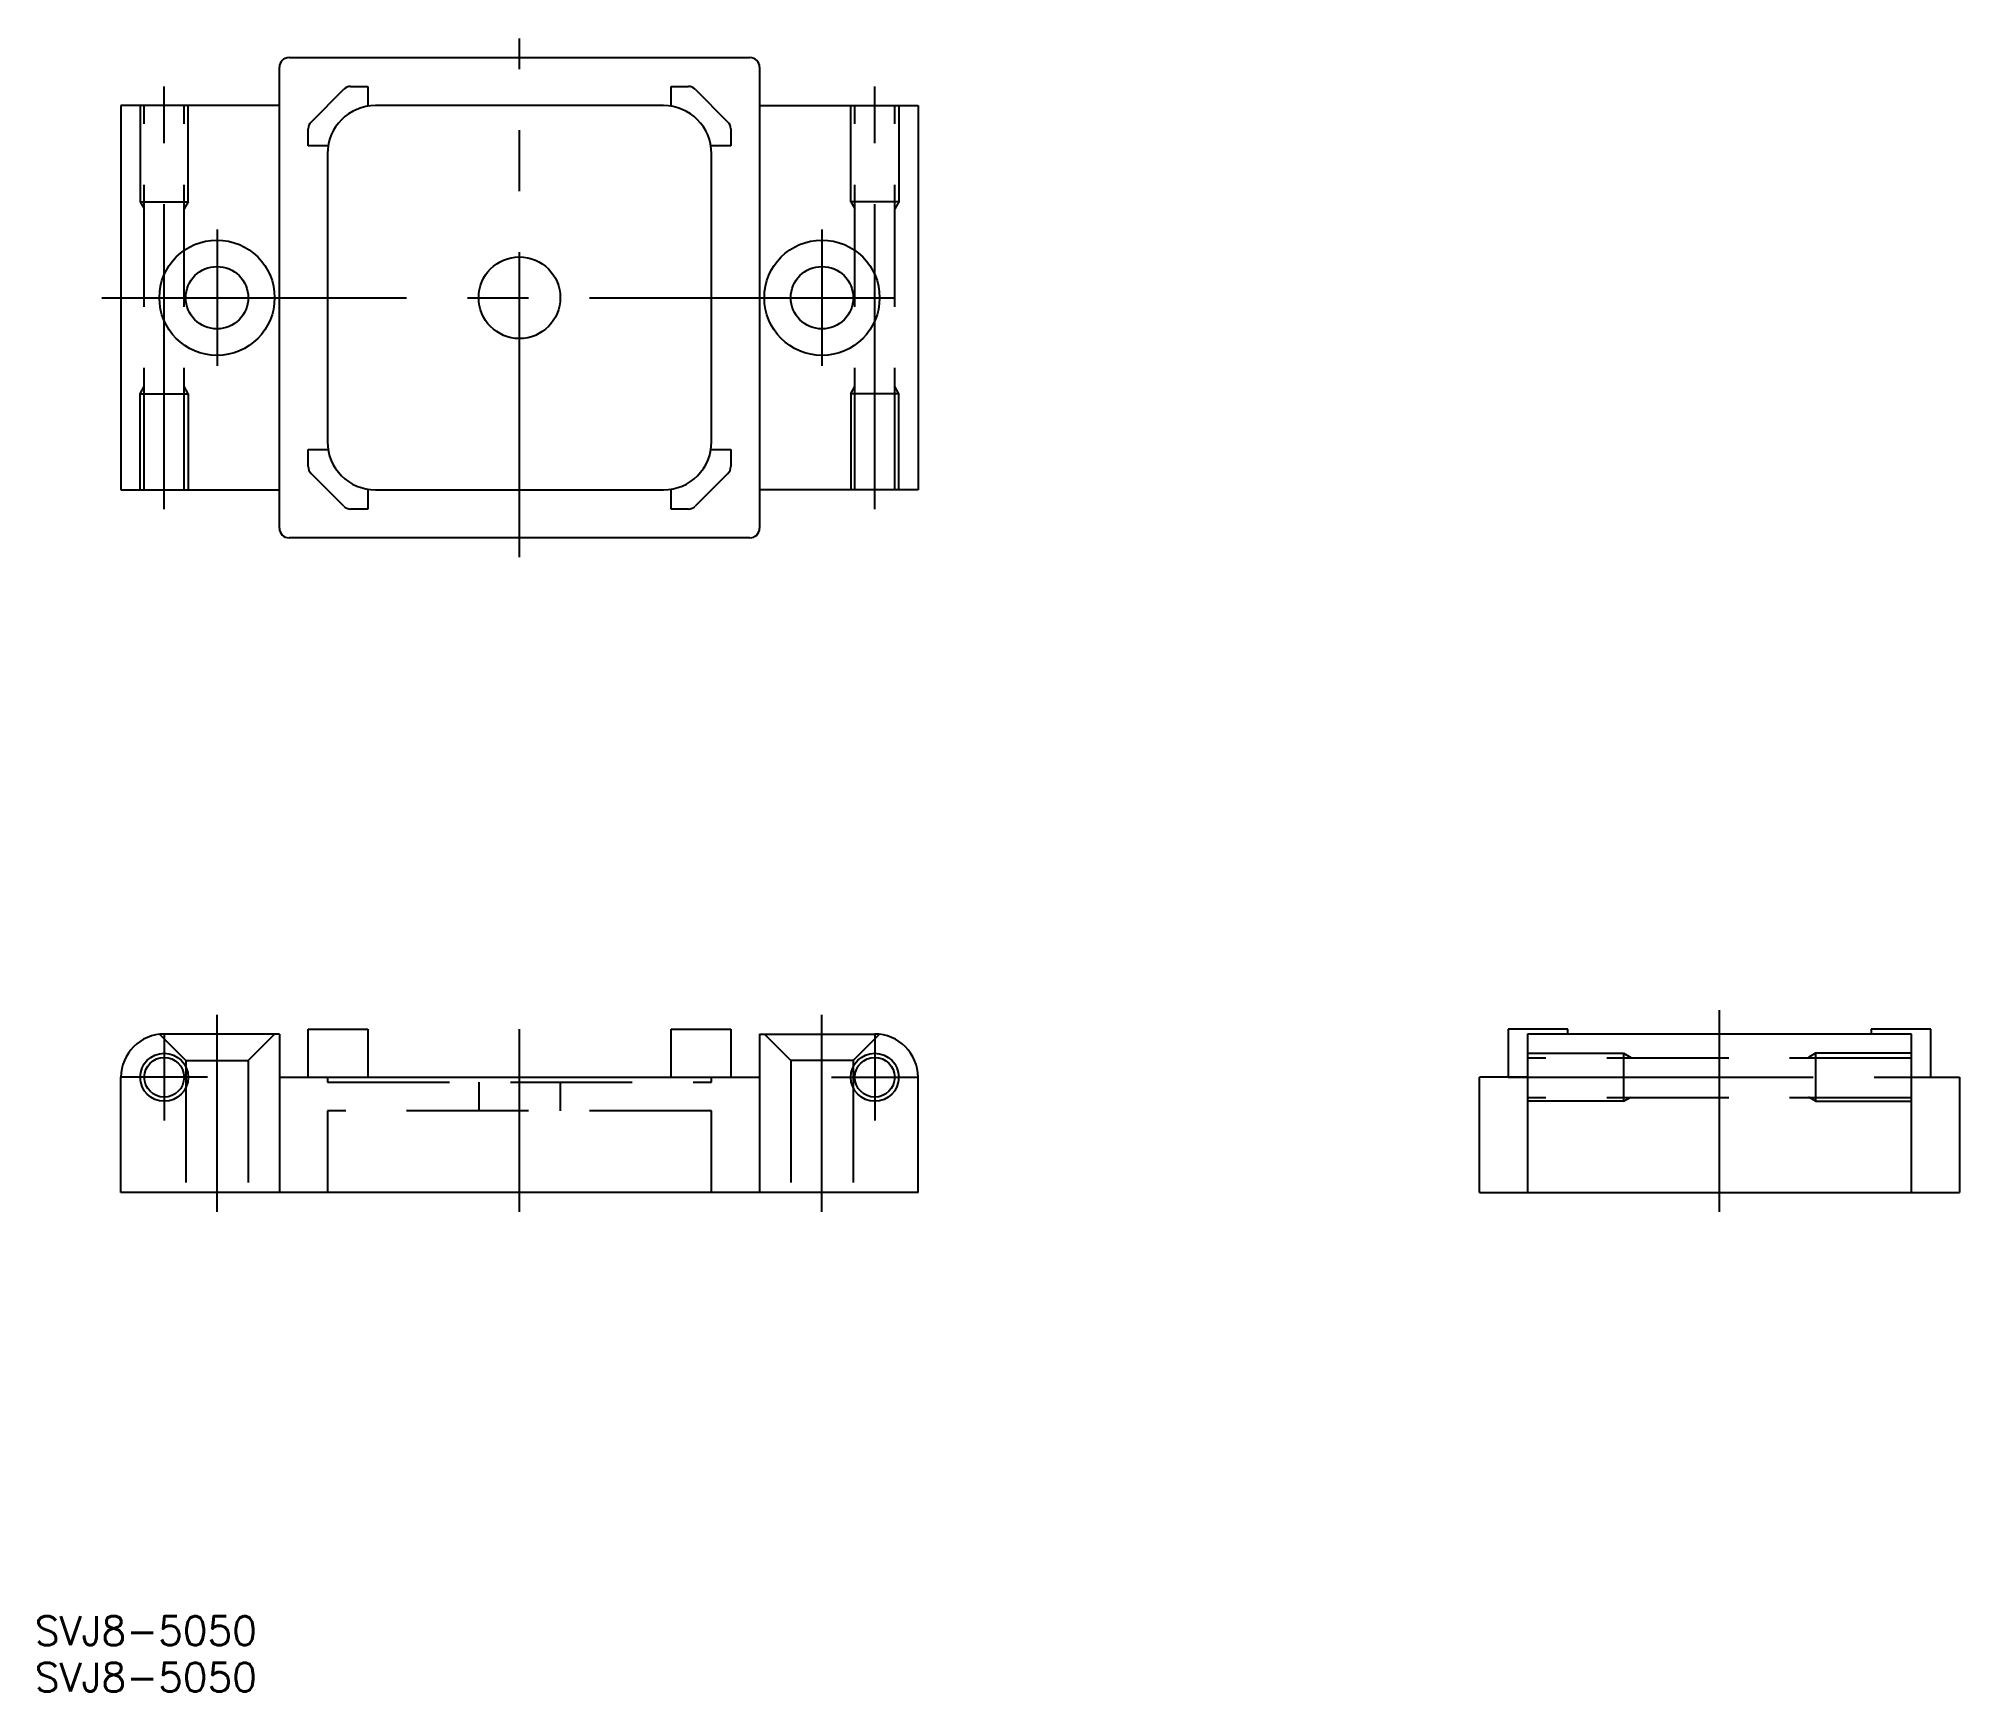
# Model space of a CAD drawing. Extents: x -50 to 150, y -145 to 27.
import ezdxf

# ---------------------------------------------------------------- set-up
doc = ezdxf.new("R2010")
doc.units = 0
doc.linetypes.add('CENTER', pattern=[50.8, 31.75, -6.35, 6.35, -6.35])
doc.linetypes.add('DASHED', pattern=[19.05, 12.7, -6.35])
doc.layers.get('0').update_dxf_attribs({"linetype": 'CONTINUOUS'})
doc.layers.add('CENTER', color=1, linetype='CENTER')
doc.styles.get("Standard").update_dxf_attribs({"font": 'txt.shx', "height": 3, "bigfont": 'bigfont.shx'})

# ---------------------------------------------------------------- blocks, each defined once
blk = doc.blocks.new('*U23')
at = {"color": 7, "linetype": 'CONTINUOUS'}
blk.add_text('SVJ8-5050', height=3, dxfattribs=at).set_placement((-50.48, -140.3))
blk = doc.blocks.new('*U24')
at = {"color": 7, "linetype": 'CONTINUOUS'}
blk.add_text('SVJ8-5050', height=3, dxfattribs=at).set_placement((-50.48, -145.13))

msp = doc.modelspace()

# ---------------------------------------------------------------- linework, layer by layer
at = {"color": 7, "linetype": 'CONTINUOUS'}
for p, q in [((-24, 25), (24, 25)), ((-25, -24), (-25, 24)), ((25, 24), (25, -24)), ((-21.71, 18.29), (-18.29, 21.71)), ((-17.59, 22), (-15.8, 22)), ((-15.8, 22), (-15.8, 19.94)), ((15.8, 19.94), (15.8, 22)), ((15.8, 22), (17.59, 22)), ((18.29, 21.71), (21.71, 18.29)), ((-25, 20), (-41.5, 20)), ((-41.5, 20), (-41.5, -20)), ((15, 20), (-15, 20)), ((25, 20), (41.5, 20)), ((41.5, 20), (41.5, -20)), ((-22, 15.8), (-22, 17.59)), ((22, 17.59), (22, 15.8)), ((-19.94, 15.8), (-22, 15.8)), ((-20, 15), (-20, -15)), ((22, 15.8), (19.94, 15.8)), ((20, -15), (20, 15)), ((-22, -17.59), (-22, -15.8)), ((-22, -15.8), (-19.94, -15.8)), ((19.94, -15.8), (22, -15.8)), ((22, -15.8), (22, -17.59)), ((-41.5, -20), (-25, -20)), ((-18.29, -21.71), (-21.71, -18.29)), ((-15.8, -19.94), (-15.8, -22)), ((-15, -20), (15, -20)), ((15.8, -22), (15.8, -19.94)), ((21.71, -18.29), (18.29, -21.71)), ((41.5, -20), (25, -20)), ((-15.8, -22), (-17.59, -22)), ((17.59, -22), (15.8, -22)), ((24, -25), (-24, -25)), ((-25, -76.67), (-37, -76.67)), ((-25, -76.67), (-25, -93.17)), ((-22, -81.17), (-22, -76.17)), ((-22, -76.17), (-15.8, -76.17)), ((-15.8, -76.17), (-15.8, -81.17)), ((15.8, -81.17), (15.8, -76.17)), ((15.8, -76.17), (22, -76.17)), ((22, -76.17), (22, -81.17)), ((25, -76.67), (37, -76.67)), ((25, -76.67), (25, -93.17)), ((109.17, -76.17), (102.97, -76.17)), ((102.97, -76.17), (102.97, -81.17)), ((144.97, -76.67), (104.97, -76.67)), ((104.97, -76.67), (104.97, -93.17)), ((109.17, -76.67), (109.17, -76.17)), ((140.77, -76.17), (140.77, -76.67)), ((146.97, -76.17), (140.77, -76.17)), ((144.97, -93.17), (144.97, -76.67)), ((146.97, -81.17), (146.97, -76.17)), ((-41.5, -93.17), (-41.5, -81.17)), ((-25, -81.17), (25, -81.17)), ((41.5, -93.17), (41.5, -81.17)), ((104.97, -81.17), (99.97, -81.17)), ((99.97, -93.17), (99.97, -81.17)), ((144.97, -81.17), (149.97, -81.17)), ((149.97, -81.17), (149.97, -93.17)), ((41.5, -93.17), (-41.5, -93.17)), ((99.97, -93.17), (149.97, -93.17))]:
    msp.add_line(p, q, dxfattribs=at)
at = {"color": 3, "linetype": 'DASHED'}
for p, q in [((-39.5, 20), (-39.5, 10)), ((-39.07, -20), (-39.07, 20)), ((-34.93, -20), (-34.93, 20)), ((-34.5, 10), (-34.5, 20)), ((34.5, 10), (34.5, 20)), ((34.93, -20), (34.93, 20)), ((39.07, -20), (39.07, 20)), ((39.5, 20), (39.5, 10)), ((-39.5, 10), (-34.5, 10)), ((-39.5, 10), (-39.07, 9.25)), ((-34.5, 10), (-34.93, 9.25)), ((39.5, 10), (34.5, 10)), ((34.5, 10), (34.93, 9.25)), ((39.5, 10), (39.07, 9.25)), ((-39.5, -10), (-39.07, -9.25)), ((-39.5, -10), (-34.5, -10)), ((-39.5, -20), (-39.5, -10)), ((-34.5, -10), (-34.93, -9.25)), ((-34.5, -10), (-34.5, -20)), ((34.5, -10), (34.93, -9.25)), ((34.5, -10), (34.5, -20)), ((39.5, -10), (34.5, -10)), ((39.5, -10), (39.07, -9.25)), ((39.5, -20), (39.5, -10)), ((-37.47, -76.7), (-34.75, -79.42)), ((-28.25, -79.42), (-25.5, -76.67)), ((28.25, -79.42), (25.5, -76.67)), ((37.47, -76.7), (34.75, -79.42)), ((-34.75, -79.42), (-28.25, -79.42)), ((-34.75, -79.42), (-34.75, -93.17)), ((-28.25, -79.42), (-28.25, -93.17)), ((34.75, -79.42), (28.25, -79.42)), ((28.25, -79.42), (28.25, -93.17)), ((34.75, -79.42), (34.75, -93.17)), ((104.97, -78.67), (114.97, -78.67)), ((144.97, -79.17), (104.97, -79.17)), ((114.97, -78.67), (114.97, -83.67)), ((114.97, -78.67), (115.72, -79.11)), ((134.97, -78.67), (134.22, -79.11)), ((134.97, -78.67), (134.97, -83.67)), ((144.97, -78.67), (134.97, -78.67)), ((-20, -81.17), (-20, -81.67)), ((-20, -81.67), (20, -81.67)), ((-4.25, -81.67), (-4.25, -84.67)), ((4.25, -81.67), (4.25, -84.67)), ((20, -81.67), (20, -81.17)), ((144.97, -83.3), (104.97, -83.3)), ((114.97, -83.67), (104.97, -83.67)), ((114.97, -83.67), (115.72, -83.24)), ((134.97, -83.67), (134.22, -83.24)), ((134.97, -83.67), (144.97, -83.67)), ((-20, -84.67), (-20, -93.17)), ((20, -84.67), (-20, -84.67)), ((20, -93.17), (20, -84.67))]:
    msp.add_line(p, q, dxfattribs=at)
at = {"color": 7, "linetype": 'CONTINUOUS'}
for centre, radius in [((-31.5, 0), 6), ((0, 0), 4.25), ((31.5, 0), 6), ((-31.5, 0), 3.25), ((31.5, 0), 3.25), ((-37, -81.17), 2.07), ((37, -81.17), 2.07)]:
    msp.add_circle(centre, radius, dxfattribs=at)
at = {"color": 3, "linetype": 'CONTINUOUS'}
for centre in [(-37, -81.17), (37, -81.17)]:
    msp.add_circle(centre, 2.5, dxfattribs=at)
at = {"color": 7, "linetype": 'CONTINUOUS'}
for centre, radius, start, end in [((-24, 24), 1, 90, 180), ((24, 24), 1, 0, 90), ((-17.59, 21), 1, 90, 135), ((17.59, 21), 1, 45, 90), ((-21, 17.59), 1, 135, 180), ((-15, 15), 5, 90, 180), ((15, 15), 5, 0, 90), ((21, 17.59), 1, 360, 45), ((-15, -15), 5, 180, 270), ((15, -15), 5, 270, 0), ((-21, -17.59), 1, 180, 225), ((21, -17.59), 1, 315, 360), ((-17.59, -21), 1, 225, 270), ((17.59, -21), 1, 270, 315), ((-24, -24), 1, 180, 270), ((24, -24), 1, 270, 0), ((-37, -81.17), 4.5, 90, 180), ((37, -81.17), 4.5, 0, 90)]:
    msp.add_arc(centre, radius, start, end, dxfattribs=at)
at = {"layer": 'CENTER', "color": 1, "linetype": 'CENTER'}
for p, q in [((0, -27), (0, 27)), ((-37, -22), (-37, 22)), ((37, -22), (37, 22)), ((-31.5, 7.1), (-31.5, -7.1)), ((31.5, 7.1), (31.5, -7.1)), ((-43.5, 0), (43.5, 0)), ((-31.5, -95.17), (-31.5, -74.67)), ((31.5, -95.17), (31.5, -74.67)), ((124.97, -95.17), (124.97, -74.17)), ((-37, -76.67), (-37, -85.67)), ((0, -95.17), (0, -76.17)), ((37, -76.67), (37, -85.67)), ((-32.5, -81.17), (-41.5, -81.17)), ((32.5, -81.17), (41.5, -81.17)), ((102.97, -81.17), (146.97, -81.17))]:
    msp.add_line(p, q, dxfattribs=at)

# ---------------------------------------------------------------- block references
at = {"color": 7, "linetype": 'CONTINUOUS'}
for name in ['*U23', '*U24']:
    msp.add_blockref(name, (0, 0), dxfattribs=at)

doc.saveas('drawing.dxf')
